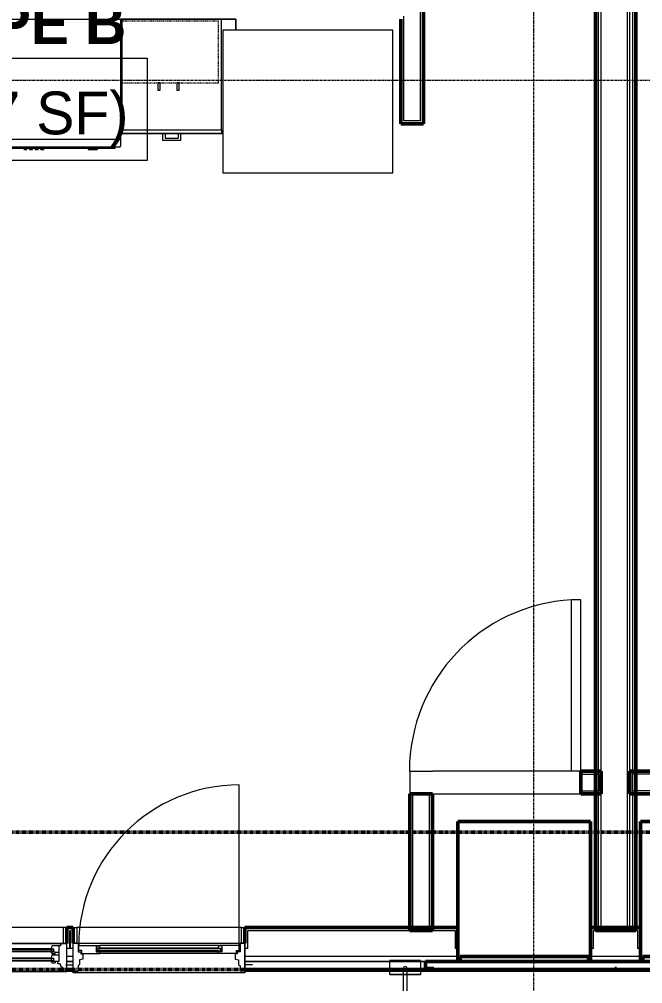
# Model space of a CAD drawing. Header units: inches. Extents: x -4235 to -464, y 9767 to 12359.
# Drawn here: x -3262.5 to -3131.4, y 9977.2 to 10180 of the extents above; entities that cross this region are included whole.
import ezdxf

# ---------------------------------------------------------------- set-up
doc = ezdxf.new("R2010")
doc.units = ezdxf.units.IN
doc.header["$MEASUREMENT"] = 0
for name, pattern in [('Dash', [0.25, 0.125, -0.125]), ('Dash 1_16_', [0.12499999999999999, 0.06249999999999999, -0.06249999999999999]), ('Grid Line 1_2_', [0.8749999999999999, 0.4999999999999999, -0.125, 0.125, -0.125])]:
    doc.linetypes.add(name, pattern=pattern)
for name, color, linetype, lineweight in [('0-1', 7, 'Continuous', 5), ('0-2', 10, 'Continuous', 9), ('A-AREA-IDEN', 2, 'Continuous', 9), ('A-DOOR-1', 10, 'Continuous', 9), ('A-DOOR-2', 50, 'Continuous', 20), ('A-DOOR-5', 31, 'Continuous', 9), ('A-DOOR-6', 31, 'Continuous', 20), ('A-DOOR-FRAM', 31, 'Continuous', 9), ('A-DOOR-FRAM-3', 31, 'Continuous', 20), ('A-DOOR-GLAZ', 31, 'Continuous', 9), ('A-GENM', 5, 'Continuous', 9), ('A-GENM-4', 5, 'Continuous', 50), ('A-GLAZ-1', 151, 'Continuous', 9), ('A-GLAZ-2', 151, 'Continuous', 20), ('A-GLAZ-3', 151, 'Continuous', 50), ('A-WALL', 113, 'Continuous', 13), ('A-WALL-1', 7, 'Continuous', 50), ('A-WALL-2', 250, 'Continuous', 13), ('A-WALL-3', 10, 'Continuous', 9), ('A-WALL-4', 254, 'Continuous', 9), ('A-WALL-5', 113, 'Continuous', 9), ('A-WALL-6', 113, 'Continuous', 50), ('C-PROP-LINE-1', 91, 'Dash 1_16_', 50), ('I-WALL-1', 7, 'Continuous', 50), ('Q-CASE-1', 254, 'Continuous', 9), ('Q-CASE-2', 10, 'Continuous', 9), ('Q-CASE-3', 254, 'Dash', 9), ('Q-CASE-4', 10, 'Dash', 9), ('Q-SPCQ-1', 10, 'Continuous', 9), ('S-GRID-1', 1, 'Grid Line 1_2_', 9)]:
    doc.layers.add(name, color=color, linetype=linetype, lineweight=lineweight)
doc.styles.add('Century Gothic', font='ufonts.com_century-gothic.ttf', dxfattribs={"height": 8.999999999999991})
doc.styles.add('Century Gothic_B', font='GOTHICB.TTF', dxfattribs={"height": 8.999999999999991})

# ---------------------------------------------------------------- blocks, each defined once
blk = doc.blocks.new('SWING - SINGLE - FLUSH - 36_ x 80_ - OFFSET PIVOT DOOR AT MAGIC PAK AND WASHER_DRYER-3199414-BACKGROUND - RCP - 2ND FLOOR')
at = {"layer": 'A-DOOR-1'}
blk.add_arc((18.00000000000094, 2.374999999999582), 36.06659275674492, 93.1788522419186, 179.9999999999998, dxfattribs=at)
at = {"layer": 'A-DOOR-2'}
for p, q in [((16, 2.374999999999781), (16, 38.38609708243906)), ((18.00000000000094, 38.38609708243906), (16, 38.38609708243906)), ((18.00000000000094, 2.374999999999781), (18.00000000000094, 38.38609708243906)), ((18.00000000000094, 2.374999999999781), (16, 2.374999999999781))]:
    blk.add_line(p, q, dxfattribs=at)
blk = doc.blocks.new('Refrigerator_-_Side-by-Side_6047 - 36_ X 30_-345559-BACKGROUND - RCP - 2ND FLOOR')
at = {"layer": 'Q-SPCQ-1'}
for p, q in [((17.87499999999981, 14.42220360188391), (-17.87500000000018, 14.42220360188391)), ((-17.87500000000018, 14.42220360188391), (-17.87500000000018, -15.57779639811609)), ((17.8749999999998, -15.57779639811608), (17.8749999999998, 14.42220360188391)), ((-17.87500000000018, -15.57779639811608), (17.87499999999981, -15.57779639811608))]:
    blk.add_line(p, q, dxfattribs=at)
blk = doc.blocks.new('Dishwasher_15404 - 34_ counter-2817256-BACKGROUND - RCP - 2ND FLOOR')
at = {"layer": 'Q-SPCQ-1'}
for p, q in [((3.730349362740525e-14, -23.99999999999991), (3.730349362740525e-14, 7.194245199571013e-14)), ((3.730349362740525e-14, 7.061018436615994e-14), (23.6751968503936, -2.031708135064036e-14)), ((23.6751968503936, 1.681149956907455e-13), (25.24999999999998, 1.678657213233236e-13)), ((25.24999999999998, 1.731947918415244e-14), (26.6781496062992, 1.815214645262131e-14)), ((25.24999999999998, 1.678657213233236e-13), (25.24999999999998, -1.574803149606367)), ((25.24999999999998, -1.574803149606319), (25.24999999999991, -22.42519685039354)), ((26.87499999999998, -0.1968503937007693), (26.87499999999998, -23.80314960629913)), ((27.12499999999996, -1.092945407739462), (26.87499999999988, -1.092945407739462)), ((27.12499999999997, -2.608966188328373), (27.12499999999996, -1.092945407739462)), ((27.12499999999997, -3.814150824150378), (27.12499999999997, -2.608966188328384)), ((27.125, -20.18586276964287), (27.12499999999997, -3.814150824150369)), ((27.37499999999727, -4.824041734095316), (27.12499999999732, -4.824041734095316)), ((27.37499999999998, -5.808293702608383), (27.37499999999998, -4.824041734104441)), ((27.37499999999998, -6.792545671112312), (27.37499999999998, -5.808293702608389)), ((27.12499999999732, -6.792545671103084), (27.37499999999744, -6.792545671103084)), ((27.375, -16.15003535142833), (27.12499999999999, -16.15003535142833)), ((27.37499999999999, -16.74058653253069), (27.37499999999999, -16.15003535142833)), ((27.375, -16.74058653253069), (27.12499999999999, -16.74058653253069)), ((27.375, -17.33113771363305), (27.12499999999999, -17.33113771363305)), ((27.375, -17.92168889473541), (27.12499999999999, -17.92168889473542)), ((27.375, -17.92168889473541), (27.37499999999999, -17.33113771363305)), ((27.375, -18.51224007583778), (27.12499999999999, -18.51224007583778)), ((27.375, -19.10279125694014), (27.125, -19.10279125694014)), ((27.375, -19.6933424380425), (27.125, -19.6933424380425)), ((27.125, -21.39104740546488), (27.125, -20.18586276964288)), ((27.375, -19.10279125694014), (27.375, -18.51224007583778)), ((27.375, -20.28389361914487), (27.375, -19.6933424380425)), ((27.375, -20.28389361914487), (27.125, -20.28389361914487)), ((27.12499999999999, -22.90706818605375), (27.125, -21.39104740546487)), ((23.67519685039361, -23.99999999999991), (3.730349362740525e-14, -23.99999999999991)), ((25.24999999999998, -23.99999999999991), (23.6751968503936, -23.99999999999991)), ((25.24999999999998, -22.42519685039338), (25.24999999999998, -23.99999999999991)), ((26.6781496062992, -23.99999999999991), (25.24999999999998, -23.99999999999991)), ((27.12499999999999, -22.90706818605375), (26.87500000000007, -22.90706818605375))]:
    blk.add_line(p, q, dxfattribs=at)
for centre, radius, start, end in [((26.67814960629914, -0.196850393700728), 0.1968503937007874, 15.00000000000006, 90.00000000000006), ((26.6781496062992, -0.1968503937007693), 0.1968503937007877, 2.417221557912273e-13, 90.00000000000024), ((23.6751968503936, -1.574803149606319), 1.574803149606299, 4.579998741307465e-13, 90.00000000000065), ((23.6751968503936, -1.574803149606319), 1.574803149606294, 32.07702266499786, 42.33590896450029), ((23.6751968503936, -1.574803149606319), 1.574803149606296, 17.81822845424978, 27.52661292446232), ((23.6751968503936, -1.574803149606319), 1.574803149606296, 3.498610149609868e-13, 13.64245208002422), ((23.67519685039361, -22.42519685039354), 1.574803149606296, 270.0000000000003, 8.396664359063685e-13), ((23.67519685039361, -22.42519685039354), 1.574803149606298, 317.6640910353793, 327.9229773350355), ((23.67519685039361, -22.42519685039354), 1.574803149606297, 332.473387075534, 342.1817715456961), ((23.67519685039361, -22.42519685039354), 1.574803149606298, 346.3575479199908, 1.163319680292098e-12), ((26.6781496062992, -23.80314960629913), 0.1968503937007853, 269.9999999999996, 0)]:
    blk.add_arc(centre, radius, start, end, dxfattribs=at)
blk = doc.blocks.new('Base Cabinet 3 Drawer 230 - Base Cabinet 3 Drawer 230 21_-2578998-BACKGROUND - RCP - 2ND FLOOR')
at = {"layer": 'Q-CASE-2'}
for p, q in [((-1.137295081967465, 23.99999999999999), (-1.137295081967467, 25.49999999999999)), ((-1.137295081967469, 25.49999999999999), (2.612704918032532, 25.49999999999998)), ((2.113332081187912, 25.00062716315536), (-0.6379222451228473, 25.00062716315537)), ((-0.6379222451228459, 23.99999999999999), (-0.6379222451228473, 25.00062716315537)), ((2.113332081187913, 23.99999999999999), (2.113332081187912, 25.00062716315536)), ((2.612704918032529, 25.49999999999998), (2.612704918032533, 23.99999999999999)), ((-9.762295081967455, 23.99999999999998), (11.23770491803254, 23.99999999999998)), ((-9.762295081967455, 23.24999999999998), (-9.762295081967455, 23.99999999999998)), ((11.23770491803254, 23.24999999999998), (-9.762295081967457, 23.24999999999998)), ((-9.762295081967455, 23.24999999999998), (-9.762295081967455, -7.993605777301126e-14)), ((-1.137295081967467, 23.99999999999999), (-0.6379222451228459, 23.99999999999999)), ((2.612704918032535, 23.99999999999999), (2.113332081187914, 23.99999999999999)), ((11.23770491803254, 23.99999999999998), (11.23770491803254, 23.24999999999998)), ((11.23770491803254, -7.993605777301126e-14), (11.23770491803254, 23.24999999999998)), ((-9.762295081967455, -7.993605777301126e-14), (11.23770491803254, -7.993605777301126e-14))]:
    blk.add_line(p, q, dxfattribs=at)
blk = doc.blocks.new('300 Series Wall Hung Cabinet_302 - 21_ X 24_-2838280-BACKGROUND - RCP - 2ND FLOOR')
at = {"layer": 'Q-CASE-1'}
for p, q in [((-1.761553985245549, -13.18750000003917), (-2.249999999999733, -13.18750000003917)), ((-2.249999999999733, -13.18750000003917), (-2.249999999999733, -14.68675565726149)), ((-1.761553985245555, -14.68675565726149), (-1.761553985245555, -13.18750000003917)), ((2.23844601475449, -13.18750000003915), (1.750000000000306, -13.18750000003915)), ((1.750000000000306, -13.18750000003915), (1.750000000000306, -14.68675565726148)), ((2.238446014754484, -14.68675565726148), (2.238446014754484, -13.18750000003915)), ((-2.249999999999733, -14.68675565726149), (-1.761553985245549, -14.68675565726149)), ((1.750000000000306, -14.68675565726148), (2.23844601475449, -14.68675565726148))]:
    blk.add_line(p, q, dxfattribs=at)
at = {"layer": 'Q-CASE-3'}
for p, q in [((10.5000000000002, -13.18750000003919), (10.5000000000002, -0.2340202052053204)), ((-10.099999986192, -13.18750000003919), (10.5000000000002, -13.18750000003919))]:
    blk.add_line(p, q, dxfattribs=at)
at = {"layer": 'Q-CASE-4'}
blk.add_line((10.5000000000002, -0.1874999999999999), (-10.09999998616093, -0.1874999999999999), dxfattribs=at)
blk = doc.blocks.new('CTR - 1st Phase - Unit Layouts_rvt-1-BACKGROUND - RCP - 2ND FLOOR')
at = {"layer": 'A-WALL-1'}
for p, q in [((-3177.498736693492, 10263.53480631108), (-3177.498736693418, 10158.02205760982)), ((-3182.248736693418, 10158.02205760982), (-3182.248736693433, 10180.03309573177)), ((-3181.623736693418, 10158.02205760982), (-3182.248736693418, 10158.02205760982)), ((-3178.123736693418, 10158.02205760982), (-3181.623736693418, 10158.02205760982)), ((-3177.498736693418, 10158.02205760982), (-3178.123736693418, 10158.02205760982)), ((-3144.399517949579, 10017.18199090257), (-3144.399517949579, 10021.93199090257)), ((-3144.399517949579, 10021.93199090257), (-3140.123736692013, 10021.93199090256)), ((-3140.123736692013, 10021.93199090256), (-3140.123736692014, 10021.30699090256)), ((-3140.123736692014, 10021.30699090256), (-3140.123736692019, 10017.80699090256)), ((-3134.123736664924, 10021.92740111703), (-3129.847955407363, 10021.92740111703)), ((-3134.123736664924, 10021.30240111703), (-3134.123736664924, 10021.92740111703)), ((-3134.123736664924, 10017.80240111703), (-3134.123736664924, 10021.30240111703)), ((-3180.39951793245, 9988.43939611051), (-3180.399517932439, 10017.18199090262)), ((-3180.399517932439, 10017.18199090262), (-3175.649517932439, 10017.18199090262)), ((-3175.649517932439, 10017.18199090262), (-3175.64951793245, 9988.439396110509)), ((-3140.12373669202, 10017.18199090256), (-3144.399517949579, 10017.18199090257)), ((-3140.123736692019, 10017.80699090256), (-3140.12373669202, 10017.18199090256)), ((-3134.123736664924, 10017.17740111703), (-3134.123736664924, 10017.80240111703)), ((-3129.84795540737, 10017.17740111703), (-3134.123736664924, 10017.17740111703)), ((-3179.77451793245, 9988.43939611051), (-3180.39951793245, 9988.43939611051)), ((-3176.274517932451, 9988.439396110509), (-3179.77451793245, 9988.43939611051)), ((-3175.64951793245, 9988.439396110509), (-3176.274517932451, 9988.439396110509))]:
    blk.add_line(p, q, dxfattribs=at)
at = {"layer": 'A-WALL-2'}
for p, q in [((-3178.123736693419, 10158.64705760982), (-3178.123736693492, 10263.53480631108)), ((-3181.623736693419, 10158.64705760982), (-3181.623736693434, 10180.65809573177)), ((-3178.123736693419, 10158.64705760982), (-3181.623736693419, 10158.64705760982)), ((-3144.399517949579, 10021.30699090257), (-3140.748736692013, 10021.30699090256)), ((-3140.748736692013, 10021.30699090256), (-3140.74873669202, 10017.80699090256)), ((-3129.847955407363, 10021.30240111703), (-3133.498736664924, 10021.30240111703)), ((-3133.498736664924, 10017.80240111703), (-3133.498736664924, 10021.30240111703)), ((-3179.77451793245, 9989.06439611051), (-3179.774517932439, 10017.18199090262)), ((-3176.274517932451, 9989.064396110509), (-3176.274517932439, 10017.18199090262)), ((-3144.399517949579, 10017.80699090257), (-3140.74873669202, 10017.80699090256)), ((-3129.84795540737, 10017.80240111703), (-3133.498736664924, 10017.80240111703)), ((-3176.27451793245, 9989.064396110509), (-3179.77451793245, 9989.06439611051))]:
    blk.add_line(p, q, dxfattribs=at)
at = {"layer": 'A-WALL-3'}
for p, q in [((-3180.399517932437, 10021.93199090262), (-3175.649517932438, 10021.93199090261)), ((-3180.399517932437, 10021.93199090262), (-3180.399517932439, 10017.18199090262)), ((-3144.399517949579, 10021.93199090257), (-3175.649517932437, 10021.93199090261)), ((-3175.649517932439, 10017.18199090261), (-3144.399517949579, 10017.18199090257))]:
    blk.add_line(p, q, dxfattribs=at)
at = {"layer": 'A-WALL-4'}
for p, q in [((-3144.399517949579, 10017.18199090257), (-3144.399517949579, 10021.93199090257)), ((-3180.399517932439, 10017.18199090262), (-3175.649517932439, 10017.18199090262))]:
    blk.add_line(p, q, dxfattribs=at)
at = {"layer": 'A-WALL-5'}
for p, q in [((-3216.998736675927, 10180.03309572649), (-3241.223736679832, 10180.03309572651)), ((-3241.223736679832, 10180.03309572651), (-3216.998736675927, 10180.03309572649)), ((-3216.99873667593, 10177.72059572718), (-3216.998736675927, 10180.03309572649)), ((-3216.998736675927, 10180.03309572649), (-3216.99873667593, 10177.72059572718)), ((-3241.22373667986, 10156.03309572652), (-3232.348736679936, 10156.03309572651)), ((-3232.348736679936, 10156.03309572651), (-3241.22373667986, 10156.03309572652)), ((-3232.348736679936, 10156.03309572651), (-3231.849363843092, 10156.03309572651)), ((-3231.849363843092, 10156.03309572651), (-3229.098109516781, 10156.03309572651)), ((-3229.098109516781, 10156.03309572651), (-3231.849363843092, 10156.03309572651)), ((-3229.098109516781, 10156.03309572651), (-3228.598736679936, 10156.03309572651)), ((-3228.598736679936, 10156.03309572651), (-3219.723736679855, 10156.03309572649)), ((-3219.723736679855, 10156.03309572649), (-3228.598736679936, 10156.03309572651))]:
    blk.add_line(p, q, dxfattribs=at)
at = {"layer": '0-2'}
for name, p, rotation in [('Dishwasher_15404 - 34_ counter-2817256-BACKGROUND - RCP - 2ND FLOOR', (-3241.223736679832, 10180.0330957266), 269.9999999999326), ('Base Cabinet 3 Drawer 230 - Base Cabinet 3 Drawer 230 21_-2578998-BACKGROUND - RCP - 2ND FLOOR', (-3229.736031761911, 10180.03309572672), 180)]:
    blk.add_blockref(name, p, dxfattribs=dict(at, rotation=rotation))
for name, p in [('300 Series Wall Hung Cabinet_302 - 21_ X 24_-2838280-BACKGROUND - RCP - 2ND FLOOR', (-3231.123736676447, 10179.8455957266)), ('Refrigerator_-_Side-by-Side_6047 - 36_ X 30_-345559-BACKGROUND - RCP - 2ND FLOOR', (-3201.848736679848, 10163.29839212528)), ('SWING - SINGLE - FLUSH - 36_ x 80_ - OFFSET PIVOT DOOR AT MAGIC PAK AND WASHER_DRYER-3199414-BACKGROUND - RCP - 2ND FLOOR', (-3162.399517949579, 10019.55699090783))]:
    blk.add_blockref(name, p, dxfattribs=at)
blk = doc.blocks.new('CTR - 1st Phase - Common Walls_rvt-1-BACKGROUND - RCP - 2ND FLOOR')
at = {"layer": 'A-WALL-2'}
for p, q in [((-3140.748736679305, 9988.439396110518), (-3140.748736679309, 10355.41439610925)), ((-3140.123736679304, 9988.439396110518), (-3140.123736679308, 10355.41439610925)), ((-3134.623736679304, 9988.439396110518), (-3134.623736679308, 10355.41439610925)), ((-3134.123736679305, 9988.439396110518), (-3134.123736679308, 10355.41439610925)), ((-3133.498736679304, 9988.439396110518), (-3133.498736679308, 10355.41439610925))]:
    blk.add_line(p, q, dxfattribs=at)
at = {"layer": 'I-WALL-1'}
for p, q in [((-3141.373736679304, 9988.439396110518), (-3141.373736679308, 10355.41439610925)), ((-3132.873736679309, 10355.41439610925), (-3132.873736679305, 9988.439396110518)), ((-3132.873736679305, 9988.439396110518), (-3141.373736679304, 9988.439396110518))]:
    blk.add_line(p, q, dxfattribs=at)
blk = doc.blocks.new('Basic Wall _ EXT - FIBER CEMENT - LARGE - ___-2505169-BACKGROUND - RCP - 2ND FLOOR')
at = {"layer": 'A-WALL-5'}
for p, q in [((-3252.512017929674, 9981.939396110467), (-3251.186236679652, 9981.939396110467)), ((-3251.186236679652, 9981.939396110467), (-3252.512017929674, 9981.939396110467)), ((-3251.186236679652, 9981.908146110467), (-3252.484397486965, 9981.908146110467)), ((-3251.186236679652, 9981.908146110467), (-3252.484397486966, 9981.908146110467)), ((-3215.061236679652, 9981.939396110469), (-3177.085455429677, 9981.939396110469)), ((-3177.085455429677, 9981.939396110469), (-3215.061236679652, 9981.939396110469)), ((-3177.085455429677, 9981.908146110467), (-3215.061236679652, 9981.908146110467)), ((-3177.085455429677, 9981.908146110469), (-3215.061236679652, 9981.908146110469)), ((-3177.085455429677, 9981.939396110469), (-3170.261236679676, 9981.939396110469)), ((-3170.261236679676, 9981.939396110469), (-3177.085455429677, 9981.939396110469)), ((-3097.162017929673, 9981.908146110467), (-3177.085455429677, 9981.908146110467)), ((-3097.162017929673, 9981.908146110469), (-3177.085455429677, 9981.908146110469)), ((-3169.823736679676, 9981.939396110469), (-3170.261236679675, 9981.939396110469)), ((-3142.823736679676, 9981.939396110469), (-3169.823736679676, 9981.939396110469)), ((-3142.386236679676, 9981.939396110469), (-3142.823736679676, 9981.939396110469)), ((-3142.386236679675, 9981.939396110469), (-3131.861236679673, 9981.939396110469)), ((-3131.861236679673, 9981.939396110469), (-3142.386236679675, 9981.939396110469)), ((-3131.423736679673, 9981.939396110469), (-3131.861236679672, 9981.939396110469)), ((-3251.186236679652, 9979.896541508417), (-3252.512017929674, 9979.896541508417)), ((-3251.186236679652, 9979.896541508417), (-3252.512017929674, 9979.896541508417)), ((-3252.512017929674, 9979.865291508415), (-3251.186236679652, 9979.865291508415)), ((-3251.186236679652, 9979.865291508415), (-3252.512017929674, 9979.865291508415)), ((-3060.135455429675, 9979.896541508419), (-3215.061236679652, 9979.896541508419)), ((-3060.135455429675, 9979.896541508419), (-3215.061236679652, 9979.896541508419)), ((-3215.061236679652, 9979.865291508417), (-3060.135455429675, 9979.865291508417)), ((-3060.135455429675, 9979.865291508417), (-3215.061236679652, 9979.865291508417))]:
    blk.add_line(p, q, dxfattribs=at)
blk = doc.blocks.new('Door-Inswing-Andersen-400_Series-Single - 3_ 0-1_8_ x custom height - 2ND FLOOR-2897953-BACKGROUND - RCP - 2ND FLOOR')
at = {"layer": 'A-DOOR-5'}
blk.add_line((16.8749999999998, 0.6562499999999866), (16.8749999999998, 34.40624999999999), dxfattribs=at)
blk.add_arc((16.87499999999974, 0.6562499999999866), 33.74999999999997, 89.99999999999993, 179.9999999999997, dxfattribs=at)
at = {"layer": 'A-DOOR-6'}
for p, q in [((-16.87499999999763, -0.4059999995705136), (-16.87499999999763, 0.6562500000002963)), ((-16.87499999999763, 0.6562500000002963), (-12.43749999999991, 0.6562500000002957)), ((-13.18749999914506, 0.6562500000002958), (-13.18749999914506, -0.6559999999996802)), ((-13.18749999914506, 0.6562500000002958), (-13.18749999914506, 0.5940000000005171)), ((-13.18749999914506, 0.5940000000005171), (-12.67353001852762, 0.5940000000005159)), ((-12.43749999999763, 0.0940000000003277), (-13.18749999914506, 0.09400000000032911)), ((-12.67353001852762, 0.5940000000005159), (-12.46849999914507, 0.3419999999992718)), ((-12.46849999914507, 0.3419999999992726), (-12.43749999999763, 0.1560000051157395)), ((12.43749999999977, 0.6562499999999866), (-12.43749999999997, 0.6562499999999866)), ((-12.43749999999763, 0.1560000051157403), (-12.43749999999763, 0.0940000000003277)), ((16.87499999999629, 0.6562500000002942), (12.43749999999857, 0.6562500000002942)), ((12.46849999914373, 0.3419999999992709), (12.43749999999629, 0.1560000051157378)), ((12.43749999999629, 0.1560000051157387), (12.43749999999629, 0.09400000000032617)), ((12.43749999999629, 0.09400000000032617), (13.18749999914372, 0.0940000000003275)), ((12.67353001852627, 0.5940000000005143), (12.46849999914373, 0.3419999999992703)), ((13.18749999914372, 0.5940000000005154), (12.67353001852627, 0.5940000000005143)), ((13.18749999914372, 0.6562500000002942), (13.18749999914372, -0.6559999999996818)), ((13.18749999914372, 0.6562500000002942), (13.18749999914372, 0.5940000000005154)), ((16.87499999999629, -0.4059999995705157), (16.87499999999629, 0.6562500000002943)), ((-16.25864605409188, -0.416758497715031), (-16.87499999999763, -0.4059999995705136)), ((-16.25864605409188, -1.062249999999694), (-16.25864605409188, -0.416758497715031)), ((-16.25864605409188, -1.062249999999694), (-12.43749999999991, -1.062249999999695)), ((-13.18749999914506, -0.6559999999996802), (-12.43749999999763, -0.6559999999996816)), ((-12.43749999999763, -0.7499999999995952), (-12.46784404388477, -1.062249999999695)), ((-12.43749999999763, -0.6559999999996816), (-12.43749999999763, -0.7499999999995952)), ((12.43749999999977, -1.062500000000014), (-12.43749999999997, -1.062500000000014)), ((12.43749999999629, -0.6559999999996831), (12.43749999999629, -0.7499999999995968)), ((13.18749999914372, -0.6559999999996817), (12.43749999999629, -0.6559999999996831)), ((12.43749999999629, -0.7499999999995968), (12.46784404388343, -1.062249999999696)), ((16.25864605409054, -1.062249999999696), (12.43749999999856, -1.062249999999696)), ((16.25864605409054, -0.416758497715033), (16.87499999999629, -0.4059999995705157)), ((16.25864605409054, -1.062249999999696), (16.25864605409054, -0.416758497715033))]:
    blk.add_line(p, q, dxfattribs=at)
at = {"layer": 'A-DOOR-FRAM'}
for p, q in [((-17.9375, 4.437500000000001), (-17.31250000000003, 4.437500000000001)), ((-17.9375, 1.124999999999978), (-17.9375, 4.437500000000001)), ((-17.31250000000003, 4.437500000000001), (-17.31250000000003, 1.124999999999978)), ((17.31249999999984, 4.437500000000001), (17.93749999999979, 4.437500000000001)), ((17.31249999999984, 1.124999999999978), (17.31249999999984, 4.437500000000001)), ((17.93749999999979, 4.437500000000001), (17.93749999999979, 1.124999999999978)), ((-17.31250000000003, 1.124999999999978), (-17.9375, 1.124999999999978)), ((17.93749999999979, 1.124999999999978), (17.31249999999984, 1.124999999999978))]:
    blk.add_line(p, q, dxfattribs=at)
at = {"layer": 'A-DOOR-FRAM-3'}
for p, q in [((-18.06249999999999, -4.749999999999817), (-18.06249999999999, 1.125000000000848)), ((-17.68749999999995, 1.124999999999981), (-18.0624999999999, 1.124999999999981)), ((-18.06249999999999, 1.125000000000848), (-17.03125000000009, 1.125000000000848)), ((-18.0625, 1.12499999999999), (18.06249999999981, 1.12499999999999)), ((-18.0625, -5.093750000000013), (-18.0625, 1.12499999999999)), ((-17.03125000000009, 1.125000000000848), (-17.03125000000009, -0.6570000004290629)), ((17.03124999999875, 1.125000000000846), (17.03124999999875, -0.6570000004290648)), ((18.06249999999865, 1.125000000000846), (17.03124999999875, 1.125000000000846)), ((18.06249999999865, -4.749999999999819), (18.06249999999865, 1.125000000000846)), ((18.06249999999981, 1.12499999999999), (18.06249999999981, -5.093750000000013)), ((-17.03125000000009, -0.6570000004290628), (-16.45250000043325, -0.6570000004290608)), ((-16.45250000043325, -0.6570000004290609), (-16.45250000043325, -1.093999999616312)), ((-16.45250000043325, -1.093999999616312), (-16.00000000000009, -1.093999999616311)), ((-16.00000000000009, -1.093999999616311), (-16.00000000000009, -2.231323620869384)), ((16.4525000004319, -1.093999999616314), (15.99999999999875, -1.093999999616312)), ((15.99999999999875, -1.093999999616312), (15.99999999999875, -2.231323620869385)), ((16.4525000004319, -0.6570000004290629), (16.4525000004319, -1.093999999616314)), ((17.03124999999875, -0.6570000004290648), (16.4525000004319, -0.6570000004290628)), ((-19.6875, -3.437500000000004), (-18.0625, -3.437500000000004)), ((-16.68750000000015, -3.387657723143116), (-17.0312500000001, -3.628354064016014)), ((-17.0312500000001, -3.628354064016014), (-17.0312500000001, -4.749999999999813)), ((-16.00000000000009, -2.231323620869384), (-16.68750000000015, -2.386503627313231)), ((-16.68750000000015, -2.386503627313231), (-16.68750000000015, -3.387657723143116)), ((15.99999999999875, -2.231323620869385), (16.6874999999988, -2.386503627313233)), ((16.6874999999988, -2.386503627313233), (16.68749999999881, -3.387657723143117)), ((16.68749999999881, -3.387657723143117), (17.03124999999875, -3.628354064016016)), ((17.03124999999875, -3.628354064016016), (17.03124999999875, -4.749999999999816)), ((19.6874999999998, -3.437500000000004), (18.06249999999981, -3.437500000000004)), ((-18.06249999999999, -4.749999999999817), (-17.0312500000001, -4.749999999999813)), ((18.06249999999981, -5.093750000000013), (-18.0625, -5.093750000000013)), ((18.06249999999865, -4.749999999999819), (17.03124999999875, -4.749999999999816))]:
    blk.add_line(p, q, dxfattribs=at)
at = {"layer": 'A-DOOR-GLAZ'}
for p, q in [((12.43749999999977, 0.093749999999984), (-12.43749999999997, 0.093749999999984)), ((-13.18749999914506, -0.06249999999971738), (-12.43749999999991, -0.06249999999971907)), ((-12.43749999999991, -0.4999999999997201), (-13.18749999914506, -0.4999999999997184)), ((-12.97749999914505, -0.4999999999997189), (-12.97749999914505, -0.06249999999971783)), ((12.43749999999977, -0.06250000000001509), (-12.43749999999997, -0.06250000000001509)), ((12.43749999999977, -0.5000000000000114), (-12.43749999999997, -0.5000000000000114)), ((12.43749999999977, -0.6562500000000132), (-12.43749999999997, -0.6562500000000132)), ((13.18749999914372, -0.062499999999719), (12.43749999999857, -0.0624999999997206)), ((12.43749999999856, -0.4999999999997216), (13.18749999914372, -0.4999999999997199)), ((12.97749999914371, -0.4999999999997204), (12.9774999991437, -0.06249999999971941))]:
    blk.add_line(p, q, dxfattribs=at)
blk = doc.blocks.new('Window-Double_Hung-Andersen-400_Series-Tilt_Wash - DOUBLE HUNG - REVERSE COTTAGE - 2ND FLOOR-2889033-BACKGROUND - RCP - 2ND FLOOR')
at = {"layer": 'A-GLAZ-1'}
for p, q in [((-16.29296875000009, 2.500000000003161), (-15.69921875, 2.500000000003163)), ((-16.29296875000009, 2.124999999999713), (-15.69921875, 2.124999999999715)), ((-15.82421875, 2.500000000003163), (-15.82421875, 2.124999999999715)), ((-15.69921875, 2.62500000000001), (15.69921874999982, 2.62500000000001)), ((-15.69921875, 2.500000000000013), (15.69921874999982, 2.500000000000013)), ((-15.69921875, 2.125000000000009), (15.69921874999982, 2.125000000000009)), ((16.29296874999978, 2.500000000003163), (15.69921874999969, 2.500000000003165)), ((16.29296874999978, 2.124999999999715), (15.69921874999969, 2.124999999999718)), ((15.82421874999969, 2.500000000003165), (15.82421874999969, 2.124999999999717)), ((-16.29296875000009, 0.5625000000031595), (-15.69921875, 0.5625000000031618)), ((-16.29296875000009, 0.1874999999997143), (-15.69921875, 0.1874999999997166)), ((-15.82421875, 0.5625000000031612), (-15.82421875, 0.1874999999997161)), ((-15.69921875, 2.000000000000013), (15.69921874999982, 2.000000000000013)), ((-15.69921875, 0.6875000000000138), (15.69921874999982, 0.6875000000000138)), ((-15.69921875, 0.5625000000000155), (15.69921874999982, 0.5625000000000155)), ((-15.69921875, 0.187500000000015), (15.69921874999982, 0.187500000000015)), ((-15.69921875, 0.06250000000001492), (15.69921874999982, 0.06250000000001492)), ((16.29296874999978, 0.5625000000031615), (15.69921874999969, 0.5625000000031637)), ((16.29296874999978, 0.1874999999997163), (15.69921874999969, 0.1874999999997185)), ((15.8242187499997, 0.5625000000031632), (15.8242187499997, 0.187499999999718)), ((18.94921874999986, -1.06249999999999), (-18.94921875000002, -1.06249999999999)), ((-18.94921875000002, -1.062499999999989), (-18.94921875000002, -4.437500000000002)), ((-18.32421875000004, -1.06249999999999), (-18.32421875000004, -4.437500000000002)), ((18.32421874999989, -1.06249999999999), (18.32421874999989, -4.437500000000002)), ((18.94921874999987, -4.437500000000002), (18.94921874999987, -1.06249999999999)), ((-19.01171875000003, -2.437499999999861), (-19.01171875000004, -3.937499999999861)), ((-19.01171875000003, -2.437499999999861), (-18.94921875000001, -2.437499999999861)), ((-19.01171875000004, -3.937499999999861), (-18.94921875000001, -3.937499999999861)), ((18.94921874999996, -2.437499999999922), (19.01171874999982, -2.437499999999922)), ((18.94921874999979, -3.937499999999921), (19.01171874999982, -3.937499999999921)), ((19.01171874999982, -3.937499999999921), (19.01171874999982, -2.437499999999922)), ((-18.94921875000002, -4.437500000000002), (18.94921874999986, -4.437500000000002))]:
    blk.add_line(p, q, dxfattribs=at)
at = {"layer": 'A-GLAZ-2'}
for p, q in [((19.01171874999982, 4.812499999999429), (-19.01171875000003, 4.812499999999429)), ((-19.01171875000003, 4.812499999999429), (-19.01171875000003, -1.062499999999987)), ((-18.1992187500001, 4.812499999999145), (-18.1992187500001, 3.999999999999719)), ((18.1992187499998, 4.812499999999146), (18.1992187499998, 3.999999999999722)), ((19.01171874999982, -1.062499999999987), (19.01171874999982, 4.812499999999429)), ((-19.01171875000014, 3.437499999999723), (-20.33750000002208, 3.437499999999723)), ((-18.1992187500001, 3.999999999999719), (-17.92453830701779, 3.999999999999721)), ((-17.92453830701779, 3.999999999999721), (-17.6054687500001, 3.187499999999716)), ((-17.6054687500001, 3.187499999999716), (-17.13671875000011, 3.187499999999718)), ((-17.41796875000011, 2.749999999999531), (-16.57421875000009, 2.74999999999953)), ((-17.41796875000011, 2.749999999999531), (-17.4179687500001, -0.562500000000282)), ((-17.13671875000011, 3.187499999999718), (-17.13671875000011, 2.749999999999531)), ((-15.8554687499999, 2.968750000002641), (-16.57421875000009, 2.968750000002639)), ((-16.57421875000009, 2.625000000002651), (-16.57421875000009, 2.968750000002639)), ((-15.70234375000036, 2.62500000000265), (-16.57421875000009, 2.625000000002651)), ((-16.29296875000009, 2.625000000002651), (-16.29296875000009, 1.999999999999713)), ((-15.8554687499999, 2.968750000002642), (-15.70234375000036, 2.62500000000265)), ((15.85546874999959, 2.968750000002644), (15.70234375000005, 2.625000000002652)), ((15.70234375000005, 2.625000000002652), (16.57421874999978, 2.625000000002653)), ((15.85546874999959, 2.968750000002644), (16.57421874999978, 2.968750000002641)), ((16.29296874999978, 2.625000000002653), (16.29296874999978, 1.999999999999715)), ((16.57421874999978, 2.625000000002653), (16.57421874999978, 2.968750000002641)), ((17.4179687499998, 2.749999999999533), (16.57421874999978, 2.749999999999531)), ((17.1367187499998, 3.18749999999972), (17.1367187499998, 2.749999999999532)), ((17.6054687499998, 3.187499999999718), (17.1367187499998, 3.18749999999972)), ((17.4179687499998, 2.749999999999533), (17.4179687499998, -0.56250000000028)), ((17.92453830701749, 3.999999999999723), (17.6054687499998, 3.187499999999718)), ((18.1992187499998, 3.999999999999722), (17.92453830701749, 3.999999999999723)), ((19.01171874999983, 3.437499999999726), (20.51171874999983, 3.437499999999726)), ((-17.41796875000011, 1.374999999999718), (-15.8554687499999, 1.374999999999716)), ((-17.41796875000011, 0.8124999999995318), (-16.57421875000009, 0.8124999999995304)), ((-15.8554687499999, 1.031250000002643), (-16.57421875000009, 1.03125000000264)), ((-16.57421875000009, 0.6875000000026525), (-16.57421875000009, 1.03125000000264)), ((-15.70234375000036, 0.6875000000026511), (-16.57421875000009, 0.6875000000026525)), ((-15.69921875000009, 1.999999999999712), (-16.29296875000009, 1.999999999999713)), ((-16.29296875000009, 0.6875000000026521), (-16.29296875000009, 0.062499999999714)), ((-15.69921875000009, 0.06249999999971305), (-16.29296875000009, 0.06249999999971403)), ((-15.8554687499999, 1.374999999999716), (-15.69921875000009, 1.999999999999712)), ((-15.8554687499999, 1.031250000002643), (-15.70234375000036, 0.6875000000026509)), ((-15.8554687499999, -0.5625000000002842), (-15.69921875000009, 0.06249999999971325)), ((15.69921874999979, 1.999999999999714), (16.29296874999978, 1.999999999999715)), ((15.85546874999959, 1.374999999999718), (15.69921874999979, 1.999999999999714)), ((15.69921874999978, 0.06249999999971498), (16.29296874999978, 0.06249999999971603)), ((15.85546874999959, -0.5625000000002823), (15.69921874999978, 0.06249999999971525)), ((15.85546874999959, 1.031250000002645), (15.70234375000006, 0.6875000000026528)), ((15.70234375000006, 0.687500000002653), (16.57421874999978, 0.6875000000026545)), ((17.4179687499998, 1.37499999999972), (15.85546874999959, 1.374999999999718)), ((15.85546874999959, 1.031250000002645), (16.57421874999978, 1.031250000002642)), ((16.29296874999978, 0.687500000002654), (16.29296874999978, 0.062499999999716)), ((16.57421874999978, 0.6875000000026545), (16.57421874999978, 1.031250000002642)), ((17.4179687499998, 0.812499999999534), (16.57421874999978, 0.8124999999995325)), ((-19.01171875000003, -1.062499999999987), (19.01171874999982, -1.062499999999987)), ((-17.6679687500001, -0.7823399606379181), (-18.00185048341153, -1.062500000000282)), ((-17.6679687500001, -0.7823399606379181), (-17.6679687500001, -0.5625000000002814)), ((-17.6679687500001, -0.5625000000002814), (-15.8554687499999, -0.5625000000002843)), ((17.6679687499998, -0.5625000000002793), (15.85546874999959, -0.5625000000002824)), ((17.6679687499998, -0.782339960637916), (17.6679687499998, -0.5625000000002793)), ((17.6679687499998, -0.782339960637916), (18.00185048341122, -1.06250000000028))]:
    blk.add_line(p, q, dxfattribs=at)
blk = doc.blocks.new('V-Series_EWC4_SPVU_RFA_2015 - 2ND AND 3RD FLOOR-2226480-BACKGROUND - RCP - 2ND FLOOR')
at = {"layer": 'A-GENM-4'}
for p, q in [((-3858.973736679692, 11734.82689611118), (-3858.973736679692, 11735.26439611118)), ((-3858.973736679692, 11735.26439611118), (-3829.536236679691, 11735.26439611118)), ((-3858.973736679691, 11734.32689611118), (-3858.973736679691, 11734.82689611118)), ((-3858.973736679691, 11734.82689611118), (-3857.973736679691, 11734.82689611118)), ((-3857.973736679692, 11734.82689611118), (-3858.973736679692, 11734.82689611118)), ((-3858.973736679691, 11708.32689611118), (-3858.973736679691, 11734.32689611118)), ((-3857.973736679691, 11734.82689611118), (-3857.973736679691, 11734.32689611118)), ((-3857.973736679692, 11707.82689611118), (-3857.973736679692, 11734.82689611118)), ((-3857.973736679691, 11734.32689611118), (-3857.973736679691, 11708.32689611118)), ((-3829.536236679691, 11735.26439611118), (-3829.53623667969, 11707.38939611118)), ((-3858.973736679691, 11707.82689611118), (-3858.973736679691, 11708.32689611118)), ((-3857.973736679691, 11707.82689611118), (-3858.973736679691, 11707.82689611118)), ((-3858.973736679691, 11707.38939611118), (-3858.973736679691, 11707.82689611118)), ((-3858.973736679691, 11707.82689611118), (-3857.973736679692, 11707.82689611118)), ((-3857.973736679691, 11708.32689611118), (-3857.973736679691, 11707.82689611118)), ((-3829.53623667969, 11707.38939611118), (-3858.973736679691, 11707.38939611118))]:
    blk.add_line(p, q, dxfattribs=at)
blk = doc.blocks.new('Walls 16 - Walls 1-2569701-BACKGROUND - RCP - 2ND FLOOR')
at = {"layer": 'A-WALL-5'}
for p, q in [((-3184.621990528202, 9981.939396110478), (-3184.621990528202, 9982.134230106132)), ((-3184.621990528199, 9982.134230106123), (-3184.511249463638, 9982.134230106123)), ((-3184.511249463638, 9982.134230106123), (-3184.621990528199, 9982.134230106123)), ((-3184.621990528202, 9980.189396110478), (-3184.621990528202, 9981.939396110478)), ((-3184.492325217391, 9982.134230106123), (-3180.530828631616, 9982.134230106123)), ((-3178.121990528199, 9982.134230106123), (-3184.492325217391, 9982.134230106123)), ((-3180.530828631616, 9982.134230106123), (-3178.121990528199, 9982.134230106123)), ((-3178.121990528203, 9982.134230106132), (-3178.121990528203, 9981.966690745754)), ((-3178.121990528203, 9981.939396110478), (-3178.121990528203, 9980.480338063393)), ((-3184.621990528202, 9979.896541508428), (-3184.621990528202, 9980.189396110478)), ((-3184.621990528202, 9979.196370900792), (-3184.621990528202, 9979.865291508428)), ((-3181.746990528205, 9980.439396110478), (-3181.746990528205, 9980.509470837906)), ((-3181.746990528205, 9980.189396110478), (-3181.746990528205, 9980.408708558141)), ((-3181.746990528205, 9979.896541508428), (-3181.746990528205, 9980.189396110478)), ((-3181.746990528205, 9979.196370900792), (-3181.746990528205, 9979.865291508428)), ((-3180.996990528205, 9980.506103553294), (-3180.996990528205, 9980.439396110478)), ((-3180.996990528205, 9980.413645915422), (-3180.996990528205, 9980.189396110478)), ((-3180.996990528205, 9980.189396110478), (-3180.996990528205, 9979.896541508428)), ((-3180.996990528205, 9979.865291508428), (-3180.996990528205, 9979.196370900792)), ((-3178.121990528203, 9980.43257245166), (-3178.121990528203, 9980.189396110478)), ((-3178.121990528203, 9980.189396110478), (-3178.121990528203, 9979.896541508428)), ((-3178.121990528203, 9979.865291508428), (-3178.121990528203, 9979.196370900792)), ((-3184.621990528199, 9979.196370900781), (-3178.121990528199, 9979.196370900781)), ((-3181.750130922389, 9979.196370900781), (-3184.621990528199, 9979.196370900781)), ((-3181.746990528205, 9935.087501758886), (-3181.746990528205, 9979.196370900792)), ((-3181.640437039251, 9979.196370900781), (-3181.698485776913, 9979.196370900781)), ((-3181.562448463827, 9979.196370900781), (-3181.638113880382, 9979.196370900781)), ((-3181.47145410884, 9979.196370900781), (-3181.559603530779, 9979.196370900781)), ((-3181.373643598078, 9979.196370900781), (-3181.468267144797, 9979.196370900781)), ((-3181.275713911606, 9979.196370900781), (-3181.370337458325, 9979.196370900781)), ((-3181.184377525624, 9979.196370900781), (-3181.272526947563, 9979.196370900781)), ((-3181.105867176021, 9979.196370900781), (-3181.181532592576, 9979.196370900781)), ((-3181.04549527949, 9979.196370900781), (-3181.103544017153, 9979.196370900781)), ((-3180.996990528205, 9979.196370900792), (-3180.996990528205, 9935.087501758886)), ((-3178.121990528199, 9979.196370900781), (-3180.993850134013, 9979.196370900781))]:
    blk.add_line(p, q, dxfattribs=at)
for major_axis, ratio, start_param, end_param in [((0.3749999999997808, 0), 0.8676904263312212, 2.87979326579337, 3.141592653589793), ((0.375, 0), 0.8676904263265897, 3.141592653589793, 3.359432709507316), ((0.3749999999995848, 0), 0.8676904263313532, 3.458139695403689, 3.664826476114051), ((0.3749999999996862, 0), 0.8676904263293396, 2.617993877992383, 2.783757344360398), ((0.3749999999997417, 0), 0.8676904263254197, 2.356194490194321, 2.617993877990427), ((0.3749999999998915, 0), 0.8676904263291709, 3.666583560666346, 3.926299219375413), ((0.3749999999996862, 0), 0.8676904263251388, 2.09439510239392, 2.356194490194159), ((0.3749999999999134, 0), 0.8676904263301906, 3.92877772028804, 4.187721318252969), ((0.3749999999996862, 0), 0.8676904263251388, 1.047197551195873, 2.09439510239392), ((0.3749999999999147, 0), 0.8676904263281107, 4.190754582816369, 4.449148251970723), ((0.3749999999999078, 0), 0.8676904263285052, 4.452530470717512, 4.587024394680279), ((0.3750000000002932, 0), 0.8676904263292861, 4.587024394680168, 4.710638350298971), ((0.3749999999997765, 0), 0.8676904263310183, 4.714139610470398, 4.837753566095462), ((0.3749999999996752, 0), 0.8676904263307161, 4.837753566095419, 4.972247490053658), ((0.3750000000001473, 0), 0.8676904263287576, 4.975629708800001, 5.23402337795332), ((0.3750000000000633, 0), 0.8676904263212456, 0.7853981633970196, 1.047197551197816), ((0.3749999999998661, 0), 0.8676904263284426, 5.237056642515524, 5.496000240481179), ((0.3750000000004337, 0), 0.8676904263242924, 0.2642325245393611, 0.7853981633952639), ((0.3750000000003559, 0), 0.8676904263251826, 5.498478741391655, 5.75819440010708), ((0.375, 0), 0.8676904263265897, 0, 0.2617993877974437), ((0.3750000000004282, 0), 0.8676904263259658, 6.06534525126216, 6.260916834483352)]:
    blk.add_ellipse((-3181.371990528202, 9980.509470837897), major_axis=major_axis, ratio=ratio, start_param=start_param, end_param=end_param, dxfattribs=at)
at = {"layer": 'A-WALL-6', "flags": 128}
for points in [[(-3181.746990528202, 9935.087501758875), (-3181.736093709736, 9935.190929630597), (-3181.704036537822, 9935.288346650359), (-3181.652682058766, 9935.374091295069), (-3181.585014808226, 9935.443180397646), (-3181.504967360843, 9935.491598750577), (-3181.417191783297, 9935.516532455184), (-3181.326789273106, 9935.516532455184), (-3181.239013695561, 9935.491598750577), (-3181.158966248178, 9935.443180397646), (-3181.091298997637, 9935.374091295069), (-3181.039944518582, 9935.288346650359), (-3181.007887346667, 9935.190929630597), (-3180.996990528202, 9935.087501758875)], [(-3180.996990528202, 9935.087501758875), (-3181.007887346667, 9934.984073887155), (-3181.039944518582, 9934.886656867393), (-3181.091298997637, 9934.800912222683), (-3181.158966248178, 9934.731823120106), (-3181.239013695561, 9934.683404767175), (-3181.326789273106, 9934.658471062568), (-3181.417191783297, 9934.658471062568), (-3181.504967360843, 9934.683404767175), (-3181.585014808226, 9934.731823120106), (-3181.652682058766, 9934.800912222683), (-3181.704036537822, 9934.886656867393), (-3181.736093709736, 9934.984073887155), (-3181.746990528202, 9935.087501758875)]]:
    blk.add_lwpolyline(points, dxfattribs=at)
blk = doc.blocks.new('Perforated Panel at Magic-Pak - hvac panel - 2nd floor 2-2702974-BACKGROUND - RCP - 2ND FLOOR')
at = {"layer": 'A-GLAZ-3'}
for p, q in [((-19.01171875000001, 4.43749999999985), (19.01171874999993, 4.437499999999727)), ((-19.01171875000001, 4.37499999999985), (-19.01171875000001, 4.43749999999985)), ((19.01171874999993, 4.374999999999727), (-19.01171875000001, 4.37499999999985)), ((19.01171874999993, 4.437499999999727), (19.01171874999993, 4.374999999999727))]:
    blk.add_line(p, q, dxfattribs=at)
blk = doc.blocks.new('Family - ___-2835860-BACKGROUND - RCP - 2ND FLOOR')
at = {"layer": 'C-PROP-LINE-1'}
blk.add_line((-2636.923736679701, 9980.189396110465), (-3860.723736679692, 9980.189396110465), dxfattribs=at)
blk = doc.blocks.new('Family - ___-2835903-BACKGROUND - RCP - 2ND FLOOR')
at = {"layer": 'C-PROP-LINE-1'}
blk.add_line((-2096.823736679715, 10009.08939611048), (-3831.823736679733, 10009.08939611048), dxfattribs=at)
blk = doc.blocks.new('Family - ___-2835932-BACKGROUND - RCP - 2ND FLOOR')
at = {"layer": 'C-PROP-LINE-1'}
blk.add_line((-2067.92373667971, 9980.189396110465), (-3860.723736679692, 9980.189396110465), dxfattribs=at)

msp = doc.modelspace()

# ---------------------------------------------------------------- linework, layer by layer
at = {"layer": 'A-AREA-IDEN', "flags": 128}
msp.add_lwpolyline([(-3320.142712229106, 10171.83746791983), (-3235.641924827532, 10171.83746791983), (-3235.641924827532, 10150.3414049277), (-3320.142712229106, 10150.3414049277)], close=True, dxfattribs=at)
at = {"layer": 'A-WALL'}
for p, q in [((-3251.887017929675, 9984.626896110467), (-3251.887017929675, 9988.439396110469)), ((-3251.887017929675, 9988.439396110469), (-3251.811236679652, 9988.439396110469)), ((-3251.811236679652, 9988.439396110469), (-3251.811236679652, 9984.626896110467)), ((-3214.436236679653, 9984.626896110467), (-3214.436236679653, 9988.439396110469)), ((-3214.436236679653, 9988.439396110469), (-3170.886236679676, 9988.439396110469)), ((-3170.886236679676, 9988.439396110469), (-3170.886236679676, 9984.626896110467)), ((-3141.761236679676, 9984.626896110467), (-3141.761236679676, 9988.439396110469)), ((-3141.761236679676, 9988.439396110469), (-3132.486236679672, 9988.439396110469)), ((-3132.486236679672, 9988.439396110469), (-3132.486236679672, 9984.626896110469)), ((-3251.887017929675, 9984.626896110467), (-3252.512017929675, 9984.626896110467)), ((-3251.186236679652, 9984.626896110467), (-3251.811236679652, 9984.626896110467)), ((-3214.436236679653, 9984.626896110467), (-3215.061236679652, 9984.626896110467)), ((-3170.261236679676, 9984.626896110467), (-3170.886236679676, 9984.626896110467)), ((-3141.761236679676, 9984.626896110467), (-3142.386236679676, 9984.626896110467)), ((-3131.861236679673, 9984.626896110469), (-3132.486236679672, 9984.626896110469)), ((-3251.186236679652, 9982.939396110467), (-3252.512017929675, 9982.939396110469)), ((-3251.186236679652, 9981.939396110467), (-3252.512017929675, 9981.939396110469)), ((-3170.261236679676, 9982.939396110469), (-3215.061236679652, 9982.939396110467)), ((-3177.085455429677, 9981.939396110469), (-3215.061236679652, 9981.939396110467)), ((-3131.861236679673, 9982.939396110467), (-3142.386236679676, 9982.939396110469)), ((-3251.186236679652, 9980.439396110469), (-3252.512017929675, 9980.439396110467)), ((-3177.085455429677, 9980.439396110469), (-3215.061236679652, 9980.439396110469))]:
    msp.add_line(p, q, dxfattribs=at)
at = {"layer": 'A-WALL-5'}
for p, q in [((-3252.512017929675, 9989.064396110469), (-3252.574517929674, 9989.064396110469)), ((-3251.186236679652, 9989.064396110469), (-3251.061236679652, 9989.064396110469)), ((-3215.811236679652, 9989.064396110469), (-3250.436236679652, 9989.064396110469)), ((-3215.061236679652, 9989.064396110469), (-3215.186236679653, 9989.064396110469)), ((-3137.312017929677, 9980.439396110469), (-3175.335455429677, 9980.439396110469)), ((-3175.335455429677, 9980.439396110469), (-3175.335455429677, 9980.439396110469)), ((-3136.935455429673, 9980.439396110469), (-3098.912017929673, 9980.439396110469))]:
    msp.add_line(p, q, dxfattribs=at)
at = {"layer": 'A-WALL-6'}
for p, q in [((-3252.512017929675, 9985.689396110467), (-3252.512017929675, 9989.064396110469)), ((-3252.512017929675, 9989.064396110469), (-3251.186236679652, 9989.064396110469)), ((-3251.186236679652, 9989.064396110469), (-3251.186236679652, 9985.751896110467)), ((-3215.061236679652, 9985.751896110467), (-3215.061236679652, 9989.064396110469)), ((-3215.061236679652, 9989.064396110469), (-3170.261236679676, 9989.064396110469)), ((-3170.261236679676, 9989.064396110469), (-3170.261236679676, 9981.939396110469)), ((-3142.386236679676, 9989.064396110469), (-3131.861236679673, 9989.064396110469)), ((-3142.386236679676, 9981.939396110469), (-3142.386236679676, 9989.064396110469)), ((-3131.861236679673, 9989.064396110469), (-3131.861236679673, 9981.939396110469)), ((-3170.261236679676, 9981.939396110469), (-3177.085455429677, 9981.939396110469)), ((-3177.085455429677, 9981.939396110469), (-3177.085455429677, 9980.439396110469)), ((-3131.861236679673, 9981.939396110469), (-3142.386236679676, 9981.939396110469)), ((-3251.186236679652, 9980.189396110469), (-3252.512017929675, 9980.189396110469)), ((-3175.335455429677, 9980.189396110469), (-3215.061236679652, 9980.189396110469)), ((-3177.085455429677, 9980.439396110469), (-3175.335455429677, 9980.439396110469)), ((-3175.335455429677, 9980.439396110469), (-3175.335455429677, 9980.189396110469)), ((-3137.312017929677, 9980.189396110469), (-3137.312017929677, 9980.439396110467)), ((-3137.312017929677, 9980.439396110467), (-3136.935455429673, 9980.439396110469)), ((-3136.935455429673, 9980.189396110469), (-3137.312017929677, 9980.189396110469)), ((-3136.935455429673, 9980.439396110469), (-3136.935455429673, 9980.189396110469))]:
    msp.add_line(p, q, dxfattribs=at)
at = {"layer": 'S-GRID-1'}
for p, q in [((-3154.323736679695, 9836.179692344092), (-3154.323736679675, 12309.47804145034)), ((-464.4510437558005, 10167.18939611052), (-4185.696567793745, 10167.18939611053))]:
    msp.add_line(p, q, dxfattribs=at)

# ---------------------------------------------------------------- block references
at = {"layer": '0-1'}
for name in ['CTR - 1st Phase - Unit Layouts_rvt-1-BACKGROUND - RCP - 2ND FLOOR', 'CTR - 1st Phase - Common Walls_rvt-1-BACKGROUND - RCP - 2ND FLOOR']:
    msp.add_blockref(name, (0, 0), dxfattribs=at)
at = {"layer": 'A-DOOR-5'}
msp.add_blockref('Door-Inswing-Andersen-400_Series-Single - 3_ 0-1_8_ x custom height - 2ND FLOOR-2897953-BACKGROUND - RCP - 2ND FLOOR', (-3233.123736679652, 9984.626896110467), dxfattribs=at)
at = {"layer": 'A-GENM', "rotation": 90.00000000000026}
for p in [(8565.003159431488, 13840.91313279021), (8603.403159431491, 13840.91313279021)]:
    msp.add_blockref('V-Series_EWC4_SPVU_RFA_2015 - 2ND AND 3RD FLOOR-2226480-BACKGROUND - RCP - 2ND FLOOR', p, dxfattribs=at)
at = {"layer": 'A-GLAZ-1', "rotation": 180}
for name, p in [('Window-Double_Hung-Andersen-400_Series-Tilt_Wash - DOUBLE HUNG - REVERSE COTTAGE - 2ND FLOOR-2889033-BACKGROUND - RCP - 2ND FLOOR', (-3271.523736679675, 9984.626896110467)), ('Perforated Panel at Magic-Pak - hvac panel - 2nd floor 2-2702974-BACKGROUND - RCP - 2ND FLOOR', (-3156.323736679677, 9984.626896110469)), ('Perforated Panel at Magic-Pak - hvac panel - 2nd floor 2-2702974-BACKGROUND - RCP - 2ND FLOOR', (-3117.923736679674, 9984.626896110469))]:
    msp.add_blockref(name, p, dxfattribs=at)
at = {"layer": 'A-WALL-5'}
for name in ['Basic Wall _ EXT - FIBER CEMENT - LARGE - ___-2505169-BACKGROUND - RCP - 2ND FLOOR', 'Walls 16 - Walls 1-2569701-BACKGROUND - RCP - 2ND FLOOR']:
    msp.add_blockref(name, (0, 0), dxfattribs=at)
at = {"layer": 'C-PROP-LINE-1'}
for name in ['Family - ___-2835860-BACKGROUND - RCP - 2ND FLOOR', 'Family - ___-2835932-BACKGROUND - RCP - 2ND FLOOR', 'Family - ___-2835903-BACKGROUND - RCP - 2ND FLOOR']:
    msp.add_blockref(name, (0, 0), dxfattribs=at)

# ---------------------------------------------------------------- texts
at = {"layer": 'A-AREA-IDEN', "char_height": 8.999999999999991, "attachment_point": 1}
for s, insert, width, style in [('ADA TYPE B', (-3312.89074372517, 10183.8103416338), 84.53699999999992, 'Century Gothic_B'), ('227 - (507 SF)', (-3317.142712229106, 10164.83746791983), 94.8389999999999, 'Century Gothic')]:
    msp.add_mtext(s, dxfattribs=dict(at, insert=insert, width=width, style=style))

doc.saveas('drawing.dxf')
